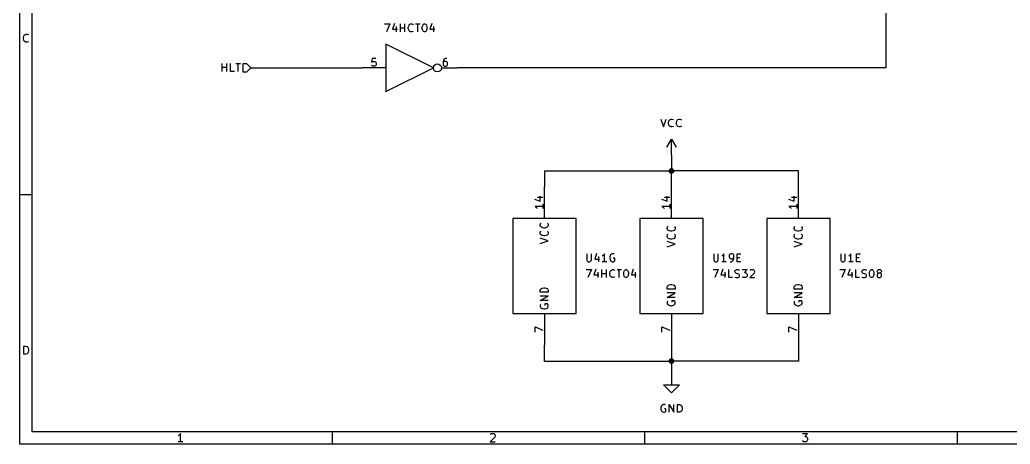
# Model space of a CAD drawing. Extents: x 0.4 to 11.3, y -7.9 to -0.4.
# Drawn here: x 0.39 to 6.63, y -7.87 to -5.2 of the extents above; entities that cross this region are included whole.
import ezdxf

# ---------------------------------------------------------------- set-up
doc = ezdxf.new("R2010")
doc.units = 0
doc.header["$MEASUREMENT"] = 0
for name, color, linetype in [('BROWN2', 54, 'CONTINUOUS'), ('CYAN2', 4, 'CONTINUOUS'), ('GREEN3', 91, 'CONTINUOUS'), ('LYELLOW', 51, 'CONTINUOUS'), ('RED2', 1, 'CONTINUOUS'), ('RED3', 11, 'CONTINUOUS')]:
    doc.layers.add(name, color=color, linetype=linetype)

msp = doc.modelspace()

# ---------------------------------------------------------------- linework, layer by layer
at = {"layer": 'BROWN2', "linetype": 'CONTINUOUS'}
for p, q in [((1.6693, -5.5228), (1.6693, -5.4728)), ((1.6979, -5.5228), (1.6979, -5.4728)), ((1.7217, -5.5228), (1.7217, -5.4728)), ((1.7551, -5.4728), (1.7836, -5.4728)), ((1.7693, -5.5228), (1.7693, -5.4728)), ((1.825, -5.475), (1.8, -5.475)), ((1.8, -5.475), (1.8, -5.525)), ((1.85, -5.5), (1.825, -5.475)), ((1.6693, -5.4966), (1.6979, -5.4966)), ((1.7455, -5.5228), (1.7217, -5.5228)), ((1.8, -5.525), (1.825, -5.525)), ((1.825, -5.525), (1.85, -5.5))]:
    msp.add_line(p, q, dxfattribs=at)
at = {"layer": 'CYAN2', "linetype": 'CONTINUOUS'}
for p, q in [((2.6917, -5.2228), (2.725, -5.2228)), ((2.725, -5.2228), (2.7036, -5.2728)), ((2.7536, -5.2204), (2.7417, -5.2561)), ((2.7655, -5.2395), (2.7655, -5.2728)), ((2.7917, -5.2728), (2.7917, -5.2228)), ((2.8202, -5.2728), (2.8202, -5.2228)), ((2.8417, -5.2442), (2.844, -5.2347)), ((2.844, -5.2347), (2.8464, -5.2299)), ((2.8464, -5.2299), (2.8512, -5.2252)), ((2.8512, -5.2252), (2.8583, -5.2228)), ((2.8583, -5.2228), (2.8631, -5.2228)), ((2.8631, -5.2228), (2.8702, -5.2252)), ((2.8702, -5.2252), (2.8726, -5.2276)), ((2.8869, -5.2228), (2.9155, -5.2228)), ((2.9012, -5.2728), (2.9012, -5.2228)), ((2.9298, -5.2419), (2.9321, -5.2323)), ((2.9298, -5.2538), (2.9298, -5.2419)), ((2.9321, -5.2323), (2.9345, -5.2276)), ((2.9345, -5.2276), (2.9369, -5.2252)), ((2.9369, -5.2252), (2.9417, -5.2228)), ((2.9417, -5.2228), (2.9464, -5.2228)), ((2.9464, -5.2228), (2.9512, -5.2252)), ((2.9512, -5.2252), (2.9536, -5.2276)), ((2.9536, -5.2276), (2.956, -5.2323)), ((2.956, -5.2323), (2.9583, -5.2419)), ((2.9583, -5.2419), (2.9583, -5.2538)), ((2.9893, -5.2204), (2.9774, -5.2561)), ((3.0012, -5.2395), (3.0012, -5.2728)), ((2.7417, -5.2561), (2.7726, -5.2561)), ((2.7917, -5.2466), (2.8202, -5.2466)), ((2.8417, -5.2514), (2.8417, -5.2442)), ((2.844, -5.2609), (2.8417, -5.2514)), ((2.8464, -5.2657), (2.844, -5.2609)), ((2.8512, -5.2704), (2.8464, -5.2657)), ((2.8583, -5.2728), (2.8512, -5.2704)), ((2.8631, -5.2728), (2.8583, -5.2728)), ((2.8702, -5.2704), (2.8631, -5.2728)), ((2.8726, -5.268), (2.8702, -5.2704)), ((2.9321, -5.2633), (2.9298, -5.2538)), ((2.9345, -5.268), (2.9321, -5.2633)), ((2.9369, -5.2704), (2.9345, -5.268)), ((2.9417, -5.2728), (2.9369, -5.2704)), ((2.9464, -5.2728), (2.9417, -5.2728)), ((2.9512, -5.2704), (2.9464, -5.2728)), ((2.9536, -5.268), (2.9512, -5.2704)), ((2.956, -5.2633), (2.9536, -5.268)), ((2.9583, -5.2538), (2.956, -5.2633)), ((2.9774, -5.2561), (3.0083, -5.2561)), ((4.4333, -5.8228), (4.45, -5.8728)), ((4.45, -5.8728), (4.4667, -5.8228)), ((4.481, -5.8442), (4.4833, -5.8347)), ((4.481, -5.8514), (4.481, -5.8442)), ((4.4833, -5.8609), (4.481, -5.8514)), ((4.4833, -5.8347), (4.4857, -5.8299)), ((4.4857, -5.8657), (4.4833, -5.8609)), ((4.4857, -5.8299), (4.4905, -5.8252)), ((4.4905, -5.8704), (4.4857, -5.8657)), ((4.4905, -5.8252), (4.4976, -5.8228)), ((4.4976, -5.8228), (4.5024, -5.8228)), ((4.5024, -5.8228), (4.5095, -5.8252)), ((4.5095, -5.8252), (4.5119, -5.8276)), ((4.531, -5.8442), (4.5333, -5.8347)), ((4.531, -5.8514), (4.531, -5.8442)), ((4.5333, -5.8609), (4.531, -5.8514)), ((4.5333, -5.8347), (4.5357, -5.8299)), ((4.5357, -5.8657), (4.5333, -5.8609)), ((4.5357, -5.8299), (4.5405, -5.8252)), ((4.5405, -5.8704), (4.5357, -5.8657)), ((4.5405, -5.8252), (4.5476, -5.8228)), ((4.5476, -5.8228), (4.5524, -5.8228)), ((4.5524, -5.8228), (4.5595, -5.8252)), ((4.5595, -5.8252), (4.5619, -5.8276)), ((4.4976, -5.8728), (4.4905, -5.8704)), ((4.5024, -5.8728), (4.4976, -5.8728)), ((4.5095, -5.8704), (4.5024, -5.8728)), ((4.5119, -5.868), (4.5095, -5.8704)), ((4.5476, -5.8728), (4.5405, -5.8704)), ((4.5524, -5.8728), (4.5476, -5.8728)), ((4.5595, -5.8704), (4.5524, -5.8728)), ((4.5619, -5.868), (4.5595, -5.8704)), ((3.6731, -6.489), (3.6755, -6.4819)), ((3.6731, -6.4938), (3.6731, -6.489)), ((3.6755, -6.4819), (3.6779, -6.4795)), ((3.7184, -6.4795), (3.7208, -6.4819)), ((3.7208, -6.4819), (3.7231, -6.489)), ((3.7231, -6.489), (3.7231, -6.4938)), ((3.6755, -6.5009), (3.6731, -6.4938)), ((3.6731, -6.539), (3.6755, -6.5319)), ((3.6731, -6.5438), (3.6731, -6.539)), ((3.6755, -6.5509), (3.6731, -6.5438)), ((3.6803, -6.5057), (3.6755, -6.5009)), ((3.6755, -6.5319), (3.6779, -6.5295)), ((3.6803, -6.5557), (3.6755, -6.5509)), ((3.685, -6.5081), (3.6803, -6.5057)), ((3.6946, -6.5105), (3.685, -6.5081)), ((3.7017, -6.5105), (3.6946, -6.5105)), ((3.7112, -6.5081), (3.7017, -6.5105)), ((3.716, -6.5057), (3.7112, -6.5081)), ((3.7208, -6.5009), (3.716, -6.5057)), ((3.7208, -6.5509), (3.716, -6.5557)), ((3.7184, -6.5295), (3.7208, -6.5319)), ((3.7231, -6.4938), (3.7208, -6.5009)), ((3.7208, -6.5319), (3.7231, -6.539)), ((3.7231, -6.5438), (3.7208, -6.5509)), ((3.7231, -6.539), (3.7231, -6.5438)), ((4.4731, -6.509), (4.4755, -6.5019)), ((4.4731, -6.5138), (4.4731, -6.509)), ((4.4755, -6.5209), (4.4731, -6.5138)), ((4.4731, -6.559), (4.4755, -6.5519)), ((4.4755, -6.5019), (4.4779, -6.4995)), ((4.4803, -6.5257), (4.4755, -6.5209)), ((4.4755, -6.5519), (4.4779, -6.5495)), ((4.485, -6.5281), (4.4803, -6.5257)), ((4.4946, -6.5305), (4.485, -6.5281)), ((4.5017, -6.5305), (4.4946, -6.5305)), ((4.5112, -6.5281), (4.5017, -6.5305)), ((4.516, -6.5257), (4.5112, -6.5281)), ((4.5208, -6.5209), (4.516, -6.5257)), ((4.5184, -6.4995), (4.5208, -6.5019)), ((4.5184, -6.5495), (4.5208, -6.5519)), ((4.5208, -6.5019), (4.5231, -6.509)), ((4.5231, -6.5138), (4.5208, -6.5209)), ((4.5208, -6.5519), (4.5231, -6.559)), ((4.5231, -6.509), (4.5231, -6.5138)), ((5.2731, -6.509), (5.2755, -6.5019)), ((5.2731, -6.5138), (5.2731, -6.509)), ((5.2755, -6.5209), (5.2731, -6.5138)), ((5.2731, -6.559), (5.2755, -6.5519)), ((5.2755, -6.5019), (5.2779, -6.4995)), ((5.2803, -6.5257), (5.2755, -6.5209)), ((5.2755, -6.5519), (5.2779, -6.5495)), ((5.285, -6.5281), (5.2803, -6.5257)), ((5.2946, -6.5305), (5.285, -6.5281)), ((5.3017, -6.5305), (5.2946, -6.5305)), ((5.3112, -6.5281), (5.3017, -6.5305)), ((5.316, -6.5257), (5.3112, -6.5281)), ((5.3208, -6.5209), (5.316, -6.5257)), ((5.3184, -6.4995), (5.3208, -6.5019)), ((5.3184, -6.5495), (5.3208, -6.5519)), ((5.3208, -6.5019), (5.3231, -6.509)), ((5.3231, -6.5138), (5.3208, -6.5209)), ((5.3208, -6.5519), (5.3231, -6.559)), ((5.3231, -6.509), (5.3231, -6.5138)), ((3.7231, -6.5914), (3.6731, -6.5748)), ((3.6731, -6.6081), (3.7231, -6.5914)), ((3.685, -6.5581), (3.6803, -6.5557)), ((3.6946, -6.5605), (3.685, -6.5581)), ((3.7017, -6.5605), (3.6946, -6.5605)), ((3.7112, -6.5581), (3.7017, -6.5605)), ((3.716, -6.5557), (3.7112, -6.5581)), ((4.4731, -6.5638), (4.4731, -6.559)), ((4.4755, -6.5709), (4.4731, -6.5638)), ((4.5231, -6.6114), (4.4731, -6.5948)), ((4.4731, -6.6281), (4.5231, -6.6114)), ((4.4803, -6.5757), (4.4755, -6.5709)), ((4.485, -6.5781), (4.4803, -6.5757)), ((4.4946, -6.5805), (4.485, -6.5781)), ((4.5017, -6.5805), (4.4946, -6.5805)), ((4.5112, -6.5781), (4.5017, -6.5805)), ((4.516, -6.5757), (4.5112, -6.5781)), ((4.5208, -6.5709), (4.516, -6.5757)), ((4.5231, -6.5638), (4.5208, -6.5709)), ((4.5231, -6.559), (4.5231, -6.5638)), ((5.2731, -6.5638), (5.2731, -6.559)), ((5.2755, -6.5709), (5.2731, -6.5638)), ((5.3231, -6.6114), (5.2731, -6.5948)), ((5.2731, -6.6281), (5.3231, -6.6114)), ((5.2803, -6.5757), (5.2755, -6.5709)), ((5.285, -6.5781), (5.2803, -6.5757)), ((5.2946, -6.5805), (5.285, -6.5781)), ((5.3017, -6.5805), (5.2946, -6.5805)), ((5.3112, -6.5781), (5.3017, -6.5805)), ((5.316, -6.5757), (5.3112, -6.5781)), ((5.3208, -6.5709), (5.316, -6.5757)), ((5.3231, -6.5638), (5.3208, -6.5709)), ((5.3231, -6.559), (5.3231, -6.5638)), ((3.9663, -6.6728), (3.9663, -6.7133)), ((3.9949, -6.7133), (3.9949, -6.6728)), ((4.0282, -6.6704), (4.0163, -6.7061)), ((4.0782, -6.6728), (4.0734, -6.6799)), ((4.0782, -6.7228), (4.0782, -6.6728)), ((4.121, -6.6752), (4.1163, -6.6799)), ((4.1282, -6.6728), (4.121, -6.6752)), ((4.1353, -6.6728), (4.1282, -6.6728)), ((4.1401, -6.6752), (4.1353, -6.6728)), ((4.7663, -6.6728), (4.7663, -6.7133)), ((4.7949, -6.7133), (4.7949, -6.6728)), ((4.8306, -6.6728), (4.8258, -6.6799)), ((4.8306, -6.7228), (4.8306, -6.6728)), ((4.8687, -6.6752), (4.8663, -6.6776)), ((4.8734, -6.6728), (4.8687, -6.6752)), ((4.8829, -6.6728), (4.8734, -6.6728)), ((4.8877, -6.6752), (4.8829, -6.6728)), ((4.8901, -6.6776), (4.8877, -6.6752)), ((4.9139, -6.7228), (4.9139, -6.6728)), ((4.9139, -6.6728), (4.9377, -6.6728)), ((5.5663, -6.6728), (5.5663, -6.7133)), ((5.5949, -6.7133), (5.5949, -6.6728)), ((5.6306, -6.6728), (5.6258, -6.6799)), ((5.6306, -6.7228), (5.6306, -6.6728)), ((5.6663, -6.7228), (5.6663, -6.6728)), ((5.6663, -6.6728), (5.6901, -6.6728)), ((3.9663, -6.7133), (3.9687, -6.718)), ((3.9687, -6.718), (3.971, -6.7204)), ((3.971, -6.7204), (3.9758, -6.7228)), ((3.9758, -6.7228), (3.9853, -6.7228)), ((3.9853, -6.7228), (3.9901, -6.7204)), ((3.9901, -6.7204), (3.9925, -6.718)), ((3.9925, -6.718), (3.9949, -6.7133)), ((4.0163, -6.7061), (4.0472, -6.7061)), ((4.0401, -6.6895), (4.0401, -6.7228)), ((4.0687, -6.6847), (4.0639, -6.6871)), ((4.0925, -6.7228), (4.0639, -6.7228)), ((4.0734, -6.6799), (4.0687, -6.6847)), ((4.1139, -6.6847), (4.1115, -6.6942)), ((4.1115, -6.6942), (4.1115, -6.7014)), ((4.1115, -6.7014), (4.1139, -6.7109)), ((4.1163, -6.6799), (4.1139, -6.6847)), ((4.1139, -6.7109), (4.1163, -6.7157)), ((4.1163, -6.7157), (4.121, -6.7204)), ((4.121, -6.7204), (4.1282, -6.7228)), ((4.1282, -6.7228), (4.1329, -6.7228)), ((4.1425, -6.7014), (4.1329, -6.7014)), ((4.1329, -6.7228), (4.1401, -6.7204)), ((4.1401, -6.7204), (4.1425, -6.718)), ((4.1425, -6.718), (4.1425, -6.7014)), ((4.7663, -6.7133), (4.7687, -6.718)), ((4.7687, -6.718), (4.771, -6.7204)), ((4.771, -6.7204), (4.7758, -6.7228)), ((4.7758, -6.7228), (4.7853, -6.7228)), ((4.7853, -6.7228), (4.7901, -6.7204)), ((4.7901, -6.7204), (4.7925, -6.718)), ((4.7925, -6.718), (4.7949, -6.7133)), ((4.821, -6.6847), (4.8163, -6.6871)), ((4.8449, -6.7228), (4.8163, -6.7228)), ((4.8258, -6.6799), (4.821, -6.6847)), ((4.8663, -6.6776), (4.8639, -6.6823)), ((4.8639, -6.6823), (4.8639, -6.6942)), ((4.8639, -6.6942), (4.8663, -6.699)), ((4.8663, -6.699), (4.8687, -6.7014)), ((4.8687, -6.7014), (4.8734, -6.7038)), ((4.8687, -6.7228), (4.8782, -6.7228)), ((4.8734, -6.7038), (4.8829, -6.7038)), ((4.8782, -6.7228), (4.8829, -6.7204)), ((4.8829, -6.7038), (4.8877, -6.7014)), ((4.8829, -6.7204), (4.8853, -6.718)), ((4.8853, -6.718), (4.8901, -6.7109)), ((4.8877, -6.7014), (4.8901, -6.699)), ((4.8925, -6.6823), (4.8901, -6.6776)), ((4.8901, -6.699), (4.8925, -6.6942)), ((4.8901, -6.7109), (4.8925, -6.7014)), ((4.8925, -6.7014), (4.8925, -6.6823)), ((4.9139, -6.6966), (4.9306, -6.6966)), ((4.9377, -6.7228), (4.9139, -6.7228)), ((5.5663, -6.7133), (5.5687, -6.718)), ((5.5687, -6.718), (5.571, -6.7204)), ((5.571, -6.7204), (5.5758, -6.7228)), ((5.5758, -6.7228), (5.5853, -6.7228)), ((5.5853, -6.7228), (5.5901, -6.7204)), ((5.5901, -6.7204), (5.5925, -6.718)), ((5.5925, -6.718), (5.5949, -6.7133)), ((5.621, -6.6847), (5.6163, -6.6871)), ((5.6449, -6.7228), (5.6163, -6.7228)), ((5.6258, -6.6799), (5.621, -6.6847)), ((5.6663, -6.6966), (5.6829, -6.6966)), ((5.6901, -6.7228), (5.6663, -6.7228)), ((3.9615, -6.7728), (3.9949, -6.7728)), ((3.9949, -6.7728), (3.9734, -6.8228)), ((4.0234, -6.7704), (4.0115, -6.8061)), ((4.0353, -6.7895), (4.0353, -6.8228)), ((4.0615, -6.8228), (4.0615, -6.7728)), ((4.0615, -6.7966), (4.0901, -6.7966)), ((4.0901, -6.8228), (4.0901, -6.7728)), ((4.1115, -6.7942), (4.1139, -6.7847)), ((4.1115, -6.8014), (4.1115, -6.7942)), ((4.1139, -6.8109), (4.1115, -6.8014)), ((4.1139, -6.7847), (4.1163, -6.7799)), ((4.1163, -6.7799), (4.121, -6.7752)), ((4.121, -6.7752), (4.1282, -6.7728)), ((4.1282, -6.7728), (4.1329, -6.7728)), ((4.1329, -6.7728), (4.1401, -6.7752)), ((4.1401, -6.7752), (4.1425, -6.7776)), ((4.1568, -6.7728), (4.1853, -6.7728)), ((4.171, -6.8228), (4.171, -6.7728)), ((4.1996, -6.7918), (4.202, -6.7823)), ((4.1996, -6.8038), (4.1996, -6.7918)), ((4.202, -6.7823), (4.2044, -6.7776)), ((4.2044, -6.7776), (4.2068, -6.7752)), ((4.2068, -6.7752), (4.2115, -6.7728)), ((4.2115, -6.7728), (4.2163, -6.7728)), ((4.2163, -6.7728), (4.221, -6.7752)), ((4.221, -6.7752), (4.2234, -6.7776)), ((4.2234, -6.7776), (4.2258, -6.7823)), ((4.2258, -6.7823), (4.2282, -6.7918)), ((4.2282, -6.7918), (4.2282, -6.8038)), ((4.2591, -6.7704), (4.2472, -6.8061)), ((4.271, -6.7895), (4.271, -6.8228)), ((4.7615, -6.7728), (4.7949, -6.7728)), ((4.7949, -6.7728), (4.7734, -6.8228)), ((4.8234, -6.7704), (4.8115, -6.8061)), ((4.8353, -6.7895), (4.8353, -6.8228)), ((4.8615, -6.8228), (4.8615, -6.7728)), ((4.8996, -6.7823), (4.902, -6.7776)), ((4.8996, -6.7871), (4.8996, -6.7823)), ((4.902, -6.7918), (4.8996, -6.7871)), ((4.902, -6.7776), (4.9044, -6.7752)), ((4.9044, -6.7942), (4.902, -6.7918)), ((4.9044, -6.7752), (4.9091, -6.7728)), ((4.9091, -6.7966), (4.9044, -6.7942)), ((4.9091, -6.7728), (4.921, -6.7728)), ((4.9187, -6.799), (4.9091, -6.7966)), ((4.9234, -6.8014), (4.9187, -6.799)), ((4.921, -6.7728), (4.9282, -6.7752)), ((4.9258, -6.8038), (4.9234, -6.8014)), ((4.9449, -6.7728), (4.9758, -6.7728)), ((4.9758, -6.7728), (4.9591, -6.7918)), ((4.9591, -6.7918), (4.9663, -6.7918)), ((4.9663, -6.7918), (4.971, -6.7942)), ((4.971, -6.7942), (4.9734, -6.7966)), ((4.9734, -6.7966), (4.9758, -6.8014)), ((4.9758, -6.8014), (4.9758, -6.8133)), ((5.021, -6.7942), (4.9925, -6.8228)), ((4.9949, -6.7776), (4.9972, -6.7752)), ((4.9972, -6.7752), (5.002, -6.7728)), ((5.002, -6.7728), (5.0139, -6.7728)), ((5.0139, -6.7728), (5.0187, -6.7752)), ((5.0187, -6.7752), (5.021, -6.7776)), ((5.021, -6.7776), (5.0234, -6.7823)), ((5.0234, -6.7871), (5.021, -6.7942)), ((5.0234, -6.7823), (5.0234, -6.7871)), ((5.5615, -6.7728), (5.5949, -6.7728)), ((5.5949, -6.7728), (5.5734, -6.8228)), ((5.6234, -6.7704), (5.6115, -6.8061)), ((5.6353, -6.7895), (5.6353, -6.8228)), ((5.6615, -6.8228), (5.6615, -6.7728)), ((5.6996, -6.7823), (5.702, -6.7776)), ((5.6996, -6.7871), (5.6996, -6.7823)), ((5.702, -6.7918), (5.6996, -6.7871)), ((5.702, -6.7776), (5.7044, -6.7752)), ((5.7044, -6.7942), (5.702, -6.7918)), ((5.7044, -6.7752), (5.7091, -6.7728)), ((5.7091, -6.7966), (5.7044, -6.7942)), ((5.7091, -6.7728), (5.721, -6.7728)), ((5.7187, -6.799), (5.7091, -6.7966)), ((5.7234, -6.8014), (5.7187, -6.799)), ((5.721, -6.7728), (5.7282, -6.7752)), ((5.7258, -6.8038), (5.7234, -6.8014)), ((5.7472, -6.7918), (5.7496, -6.7823)), ((5.7472, -6.8038), (5.7472, -6.7918)), ((5.7496, -6.7823), (5.752, -6.7776)), ((5.752, -6.7776), (5.7544, -6.7752)), ((5.7544, -6.7752), (5.7591, -6.7728)), ((5.7591, -6.7728), (5.7639, -6.7728)), ((5.7639, -6.7728), (5.7687, -6.7752)), ((5.7687, -6.7752), (5.771, -6.7776)), ((5.771, -6.7776), (5.7734, -6.7823)), ((5.7734, -6.7823), (5.7758, -6.7918)), ((5.7758, -6.7918), (5.7758, -6.8038)), ((5.7949, -6.7823), (5.7972, -6.7776)), ((5.7949, -6.7847), (5.7949, -6.7823)), ((5.7972, -6.7895), (5.7949, -6.7847)), ((5.7972, -6.799), (5.7949, -6.8038)), ((5.7972, -6.7776), (5.7996, -6.7752)), ((5.7996, -6.7918), (5.7972, -6.7895)), ((5.7996, -6.7966), (5.7972, -6.799)), ((5.7996, -6.7752), (5.8044, -6.7728)), ((5.8044, -6.7942), (5.7996, -6.7918)), ((5.8044, -6.7942), (5.7996, -6.7966)), ((5.8044, -6.7728), (5.8139, -6.7728)), ((5.8139, -6.7942), (5.8044, -6.7942)), ((5.8139, -6.7728), (5.8187, -6.7752)), ((5.8187, -6.7918), (5.8139, -6.7942)), ((5.8187, -6.7966), (5.8139, -6.7942)), ((5.8187, -6.7752), (5.821, -6.7776)), ((5.821, -6.7895), (5.8187, -6.7918)), ((5.821, -6.799), (5.8187, -6.7966)), ((5.821, -6.7776), (5.8234, -6.7823)), ((5.8234, -6.7847), (5.821, -6.7895)), ((5.8234, -6.8038), (5.821, -6.799)), ((5.8234, -6.7823), (5.8234, -6.7847)), ((4.0115, -6.8061), (4.0425, -6.8061)), ((4.1163, -6.8157), (4.1139, -6.8109)), ((4.121, -6.8204), (4.1163, -6.8157)), ((4.1282, -6.8228), (4.121, -6.8204)), ((4.1329, -6.8228), (4.1282, -6.8228)), ((4.1401, -6.8204), (4.1329, -6.8228)), ((4.1425, -6.818), (4.1401, -6.8204)), ((4.202, -6.8133), (4.1996, -6.8038)), ((4.2044, -6.818), (4.202, -6.8133)), ((4.2068, -6.8204), (4.2044, -6.818)), ((4.2115, -6.8228), (4.2068, -6.8204)), ((4.2163, -6.8228), (4.2115, -6.8228)), ((4.221, -6.8204), (4.2163, -6.8228)), ((4.2234, -6.818), (4.221, -6.8204)), ((4.2258, -6.8133), (4.2234, -6.818)), ((4.2282, -6.8038), (4.2258, -6.8133)), ((4.2472, -6.8061), (4.2782, -6.8061)), ((4.8115, -6.8061), (4.8425, -6.8061)), ((4.8853, -6.8228), (4.8615, -6.8228)), ((4.8996, -6.8204), (4.9068, -6.8228)), ((4.9068, -6.8228), (4.9187, -6.8228)), ((4.9187, -6.8228), (4.9234, -6.8204)), ((4.9234, -6.8204), (4.9258, -6.818)), ((4.9282, -6.8085), (4.9258, -6.8038)), ((4.9258, -6.818), (4.9282, -6.8133)), ((4.9282, -6.8133), (4.9282, -6.8085)), ((4.9472, -6.8204), (4.9449, -6.818)), ((4.952, -6.8228), (4.9472, -6.8204)), ((4.9663, -6.8228), (4.952, -6.8228)), ((4.971, -6.8204), (4.9663, -6.8228)), ((4.9734, -6.818), (4.971, -6.8204)), ((4.9758, -6.8133), (4.9734, -6.818)), ((4.9925, -6.8228), (5.0234, -6.8228)), ((5.6115, -6.8061), (5.6425, -6.8061)), ((5.6853, -6.8228), (5.6615, -6.8228)), ((5.6996, -6.8204), (5.7068, -6.8228)), ((5.7068, -6.8228), (5.7187, -6.8228)), ((5.7187, -6.8228), (5.7234, -6.8204)), ((5.7234, -6.8204), (5.7258, -6.818)), ((5.7282, -6.8085), (5.7258, -6.8038)), ((5.7258, -6.818), (5.7282, -6.8133)), ((5.7282, -6.8133), (5.7282, -6.8085)), ((5.7496, -6.8133), (5.7472, -6.8038)), ((5.752, -6.818), (5.7496, -6.8133)), ((5.7544, -6.8204), (5.752, -6.818)), ((5.7591, -6.8228), (5.7544, -6.8204)), ((5.7639, -6.8228), (5.7591, -6.8228)), ((5.7687, -6.8204), (5.7639, -6.8228)), ((5.771, -6.818), (5.7687, -6.8204)), ((5.7734, -6.8133), (5.771, -6.818)), ((5.7758, -6.8038), (5.7734, -6.8133)), ((5.7949, -6.8038), (5.7949, -6.8133)), ((5.7949, -6.8133), (5.7972, -6.818)), ((5.7972, -6.818), (5.7996, -6.8204)), ((5.7996, -6.8204), (5.8044, -6.8228)), ((5.8044, -6.8228), (5.8139, -6.8228)), ((5.8139, -6.8228), (5.8187, -6.8204)), ((5.8187, -6.8204), (5.821, -6.818)), ((5.821, -6.818), (5.8234, -6.8133)), ((5.8234, -6.8133), (5.8234, -6.8038)), ((3.6731, -6.9038), (3.6755, -6.8967)), ((3.6731, -6.9157), (3.6731, -6.9038)), ((3.7231, -6.9157), (3.6731, -6.9157)), ((3.6755, -6.8967), (3.6803, -6.8919)), ((3.6803, -6.8919), (3.685, -6.8895)), ((3.685, -6.8895), (3.6946, -6.8871)), ((3.6946, -6.8871), (3.7017, -6.8871)), ((3.7017, -6.8871), (3.7112, -6.8895)), ((3.7112, -6.8895), (3.716, -6.8919)), ((3.716, -6.8919), (3.7208, -6.8967)), ((3.7208, -6.8967), (3.7231, -6.9038)), ((3.7231, -6.9038), (3.7231, -6.9157)), ((4.4731, -6.8838), (4.4755, -6.8767)), ((4.4731, -6.8957), (4.4731, -6.8838)), ((4.5231, -6.8957), (4.4731, -6.8957)), ((4.4731, -6.9481), (4.5231, -6.9195)), ((4.5231, -6.9195), (4.4731, -6.9195)), ((4.4755, -6.8767), (4.4803, -6.8719)), ((4.4803, -6.8719), (4.485, -6.8695)), ((4.485, -6.8695), (4.4946, -6.8671)), ((4.4946, -6.8671), (4.5017, -6.8671)), ((4.5017, -6.8671), (4.5112, -6.8695)), ((4.5112, -6.8695), (4.516, -6.8719)), ((4.516, -6.8719), (4.5208, -6.8767)), ((4.5208, -6.8767), (4.5231, -6.8838)), ((4.5231, -6.8838), (4.5231, -6.8957)), ((5.2731, -6.8838), (5.2755, -6.8767)), ((5.2731, -6.8957), (5.2731, -6.8838)), ((5.3231, -6.8957), (5.2731, -6.8957)), ((5.2731, -6.9481), (5.3231, -6.9195)), ((5.3231, -6.9195), (5.2731, -6.9195)), ((5.2755, -6.8767), (5.2803, -6.8719)), ((5.2803, -6.8719), (5.285, -6.8695)), ((5.285, -6.8695), (5.2946, -6.8671)), ((5.2946, -6.8671), (5.3017, -6.8671)), ((5.3017, -6.8671), (5.3112, -6.8695)), ((5.3112, -6.8695), (5.316, -6.8719)), ((5.316, -6.8719), (5.3208, -6.8767)), ((5.3208, -6.8767), (5.3231, -6.8838)), ((5.3231, -6.8838), (5.3231, -6.8957)), ((3.6731, -6.9681), (3.7231, -6.9395)), ((3.7231, -6.9395), (3.6731, -6.9395)), ((3.7231, -6.9681), (3.6731, -6.9681)), ((4.5231, -6.9481), (4.4731, -6.9481)), ((4.4755, -6.9719), (4.4731, -6.9767)), ((4.4731, -6.9767), (4.4731, -6.9838)), ((4.4731, -6.9838), (4.4755, -6.9909)), ((4.5184, -6.9695), (4.5017, -6.9695)), ((4.5017, -6.9695), (4.5017, -6.979)), ((4.5208, -6.9719), (4.5184, -6.9695)), ((4.5231, -6.979), (4.5208, -6.9719)), ((4.5208, -6.9909), (4.5231, -6.9838)), ((4.5231, -6.9838), (4.5231, -6.979)), ((5.3231, -6.9481), (5.2731, -6.9481)), ((5.2755, -6.9719), (5.2731, -6.9767)), ((5.2731, -6.9767), (5.2731, -6.9838)), ((5.2731, -6.9838), (5.2755, -6.9909)), ((5.3184, -6.9695), (5.3017, -6.9695)), ((5.3017, -6.9695), (5.3017, -6.979)), ((5.3208, -6.9719), (5.3184, -6.9695)), ((5.3231, -6.979), (5.3208, -6.9719)), ((5.3208, -6.9909), (5.3231, -6.9838)), ((5.3231, -6.9838), (5.3231, -6.979)), ((3.6755, -6.9919), (3.6731, -6.9967)), ((3.6731, -6.9967), (3.6731, -7.0038)), ((3.6731, -7.0038), (3.6755, -7.0109)), ((3.6755, -7.0109), (3.6803, -7.0157)), ((3.6803, -7.0157), (3.685, -7.0181)), ((3.685, -7.0181), (3.6946, -7.0205)), ((3.6946, -7.0205), (3.7017, -7.0205)), ((3.7184, -6.9895), (3.7017, -6.9895)), ((3.7017, -6.9895), (3.7017, -6.999)), ((3.7017, -7.0205), (3.7112, -7.0181)), ((3.7112, -7.0181), (3.716, -7.0157)), ((3.716, -7.0157), (3.7208, -7.0109)), ((3.7208, -6.9919), (3.7184, -6.9895)), ((3.7231, -6.999), (3.7208, -6.9919)), ((3.7208, -7.0109), (3.7231, -7.0038)), ((3.7231, -7.0038), (3.7231, -6.999)), ((4.4755, -6.9909), (4.4803, -6.9957)), ((4.4803, -6.9957), (4.485, -6.9981)), ((4.485, -6.9981), (4.4946, -7.0005)), ((4.4946, -7.0005), (4.5017, -7.0005)), ((4.5017, -7.0005), (4.5112, -6.9981)), ((4.5112, -6.9981), (4.516, -6.9957)), ((4.516, -6.9957), (4.5208, -6.9909)), ((5.2755, -6.9909), (5.2803, -6.9957)), ((5.2803, -6.9957), (5.285, -6.9981)), ((5.285, -6.9981), (5.2946, -7.0005)), ((5.2946, -7.0005), (5.3017, -7.0005)), ((5.3017, -7.0005), (5.3112, -6.9981)), ((5.3112, -6.9981), (5.316, -6.9957)), ((5.316, -6.9957), (5.3208, -6.9909)), ((4.4357, -7.6347), (4.4333, -7.6442)), ((4.4333, -7.6442), (4.4333, -7.6514)), ((4.4333, -7.6514), (4.4357, -7.6609)), ((4.4381, -7.6299), (4.4357, -7.6347)), ((4.4357, -7.6609), (4.4381, -7.6657)), ((4.4429, -7.6252), (4.4381, -7.6299)), ((4.4381, -7.6657), (4.4429, -7.6704)), ((4.45, -7.6228), (4.4429, -7.6252)), ((4.4429, -7.6704), (4.45, -7.6728)), ((4.4571, -7.6228), (4.45, -7.6228)), ((4.45, -7.6728), (4.4548, -7.6728)), ((4.4643, -7.6514), (4.4548, -7.6514)), ((4.4548, -7.6728), (4.4619, -7.6704)), ((4.4619, -7.6252), (4.4571, -7.6228)), ((4.4619, -7.6704), (4.4643, -7.668)), ((4.4643, -7.668), (4.4643, -7.6514)), ((4.4857, -7.6728), (4.4857, -7.6228)), ((4.4857, -7.6228), (4.5143, -7.6728)), ((4.5143, -7.6728), (4.5143, -7.6228)), ((4.5381, -7.6728), (4.5381, -7.6228)), ((4.5381, -7.6228), (4.55, -7.6228)), ((4.55, -7.6728), (4.5381, -7.6728)), ((4.55, -7.6228), (4.5571, -7.6252)), ((4.5571, -7.6704), (4.55, -7.6728)), ((4.5571, -7.6252), (4.5619, -7.6299)), ((4.5619, -7.6657), (4.5571, -7.6704)), ((4.5619, -7.6299), (4.5643, -7.6347)), ((4.5643, -7.6609), (4.5619, -7.6657)), ((4.5643, -7.6347), (4.5667, -7.6442)), ((4.5667, -7.6514), (4.5643, -7.6609)), ((4.5667, -7.6442), (4.5667, -7.6514))]:
    msp.add_line(p, q, dxfattribs=at)
at = {"layer": 'GREEN3', "linetype": 'CONTINUOUS'}
for p, q in [((5.85, -4.55), (5.85, -5.5)), ((1.85, -5.5), (2.55, -5.5)), ((5.85, -5.5), (3.15, -5.5)), ((4.5, -6.05), (4.5, -6.15)), ((3.7, -6.15), (3.7, -6.25)), ((3.7, -6.15), (4.5, -6.15)), ((4.5, -6.25), (4.5, -6.15)), ((5.3, -6.15), (4.5, -6.15)), ((5.3, -6.25), (5.3, -6.15)), ((3.7, -7.35), (3.7, -7.25)), ((4.5, -7.25), (4.5, -7.35)), ((5.3, -7.25), (5.3, -7.35)), ((3.7, -7.35), (4.5, -7.35)), ((5.3, -7.35), (4.5, -7.35)), ((4.5, -7.35), (4.5, -7.45))]:
    msp.add_line(p, q, dxfattribs=at)
at = {"layer": 'GREEN3', "const_width": 0.018}
for points in [[(4.491, -6.15, 1), (4.509, -6.15, 1)], [(4.491, -7.35, 1), (4.509, -7.35, 1)]]:
    msp.add_lwpolyline(points, format="xyb", close=True, dxfattribs=at)
at = {"layer": 'LYELLOW', "linetype": 'CONTINUOUS'}
for p, q in [((2.7, -5.35), (2.7, -5.65)), ((3, -5.5), (2.7, -5.35)), ((2.7, -5.65), (3, -5.5)), ((3.5, -6.45), (3.5, -7.05)), ((3.9, -6.45), (3.5, -6.45)), ((3.9, -7.05), (3.9, -6.45)), ((4.3, -6.45), (4.3, -7.05)), ((4.7, -6.45), (4.3, -6.45)), ((4.7, -7.05), (4.7, -6.45)), ((5.1, -6.45), (5.1, -7.05)), ((5.5, -6.45), (5.1, -6.45)), ((5.5, -7.05), (5.5, -6.45)), ((3.5, -7.05), (3.9, -7.05)), ((4.3, -7.05), (4.7, -7.05)), ((5.1, -7.05), (5.5, -7.05))]:
    msp.add_line(p, q, dxfattribs=at)
at = {"layer": 'RED2', "linetype": 'CONTINUOUS'}
for p, q in [((0.3937, -7.8743), (0.3937, -0.3937)), ((0.4724, -7.7956), (0.4724, -0.4724)), ((0.4172, -5.3091), (0.4197, -5.2993)), ((0.4197, -5.2993), (0.4221, -5.2945)), ((0.4221, -5.2945), (0.427, -5.2896)), ((0.427, -5.2896), (0.4343, -5.2872)), ((0.4343, -5.2872), (0.4392, -5.2872)), ((0.4392, -5.2872), (0.4465, -5.2896)), ((0.4465, -5.2896), (0.4489, -5.292)), ((0.4172, -5.3164), (0.4172, -5.3091)), ((0.4197, -5.3261), (0.4172, -5.3164)), ((0.4221, -5.331), (0.4197, -5.3261)), ((0.427, -5.3359), (0.4221, -5.331)), ((0.4343, -5.3383), (0.427, -5.3359)), ((0.4392, -5.3383), (0.4343, -5.3383)), ((0.4465, -5.3359), (0.4392, -5.3383)), ((0.4489, -5.3335), (0.4465, -5.3359)), ((2.7, -5.35), (2.7, -5.65)), ((3, -5.5), (2.7, -5.35)), ((2.7, -5.5), (2.55, -5.5)), ((2.7, -5.65), (3, -5.5)), ((3.05, -5.5), (3.15, -5.5)), ((4.47, -6), (4.5, -5.95)), ((4.5, -5.95), (4.53, -6)), ((4.5, -6.05), (4.5, -5.95)), ((0.3937, -6.2992), (0.4724, -6.2992)), ((3.7, -6.45), (3.7, -6.25)), ((4.5, -6.45), (4.5, -6.25)), ((5.3, -6.45), (5.3, -6.25)), ((3.5, -6.45), (3.5, -7.05)), ((3.9, -6.45), (3.5, -6.45)), ((3.9, -7.05), (3.9, -6.45)), ((4.3, -6.45), (4.3, -7.05)), ((4.7, -6.45), (4.3, -6.45)), ((4.7, -7.05), (4.7, -6.45)), ((5.1, -6.45), (5.1, -7.05)), ((5.5, -6.45), (5.1, -6.45)), ((5.5, -7.05), (5.5, -6.45)), ((3.5, -7.05), (3.9, -7.05)), ((3.7, -7.05), (3.7, -7.25)), ((4.3, -7.05), (4.7, -7.05)), ((4.5, -7.05), (4.5, -7.25)), ((5.1, -7.05), (5.5, -7.05)), ((5.3, -7.05), (5.3, -7.25)), ((0.4197, -7.3068), (0.4197, -7.2557)), ((0.4197, -7.2557), (0.4319, -7.2557)), ((0.4319, -7.2557), (0.4392, -7.2581)), ((0.4392, -7.2581), (0.444, -7.263)), ((0.444, -7.2995), (0.4392, -7.3044)), ((0.444, -7.263), (0.4465, -7.2678)), ((0.4465, -7.2946), (0.444, -7.2995)), ((0.4465, -7.2678), (0.4489, -7.2776)), ((0.4489, -7.2849), (0.4465, -7.2946)), ((0.4489, -7.2776), (0.4489, -7.2849)), ((0.4319, -7.3068), (0.4197, -7.3068)), ((0.4392, -7.3044), (0.4319, -7.3068)), ((4.5, -7.45), (4.5, -7.5)), ((4.5, -7.55), (4.45, -7.5)), ((4.45, -7.5), (4.5, -7.5)), ((4.5, -7.5), (4.55, -7.5)), ((4.55, -7.5), (4.5, -7.55)), ((11.2206, -7.7956), (0.4724, -7.7956)), ((2.3622, -7.7956), (2.3622, -7.8743)), ((4.3307, -7.7956), (4.3307, -7.8743)), ((6.2992, -7.7956), (6.2992, -7.8743)), ((1.3965, -7.8193), (1.3916, -7.8217)), ((1.4208, -7.8583), (1.3916, -7.8583)), ((1.4013, -7.8144), (1.3965, -7.8193)), ((1.4062, -7.8071), (1.4013, -7.8144)), ((1.4062, -7.8583), (1.4062, -7.8071)), ((3.3869, -7.8291), (3.3576, -7.8583)), ((3.3576, -7.8583), (3.3893, -7.8583)), ((3.3601, -7.812), (3.3625, -7.8096)), ((3.3625, -7.8096), (3.3674, -7.8071)), ((3.3674, -7.8071), (3.3796, -7.8071)), ((3.3796, -7.8071), (3.3845, -7.8096)), ((3.3845, -7.8096), (3.3869, -7.812)), ((3.3869, -7.812), (3.3893, -7.8169)), ((3.3893, -7.8217), (3.3869, -7.8291)), ((3.3893, -7.8169), (3.3893, -7.8217)), ((5.3262, -7.8071), (5.3578, -7.8071)), ((5.3286, -7.8559), (5.3262, -7.8534)), ((5.3335, -7.8583), (5.3286, -7.8559)), ((5.3481, -7.8583), (5.3335, -7.8583)), ((5.3578, -7.8071), (5.3408, -7.8266)), ((5.3408, -7.8266), (5.3481, -7.8266)), ((5.3481, -7.8266), (5.353, -7.8291)), ((5.353, -7.8559), (5.3481, -7.8583)), ((5.353, -7.8291), (5.3554, -7.8315)), ((5.3554, -7.8534), (5.353, -7.8559)), ((5.3554, -7.8315), (5.3578, -7.8364)), ((5.3578, -7.8486), (5.3554, -7.8534)), ((5.3578, -7.8364), (5.3578, -7.8486)), ((11.2993, -7.8743), (0.3937, -7.8743))]:
    msp.add_line(p, q, dxfattribs=at)
at = {"layer": 'RED2'}
msp.add_circle((3.025, -5.5), 0.025, dxfattribs=at)
at = {"layer": 'RED3', "linetype": 'CONTINUOUS'}
for p, q in [((2.6131, -5.4399), (2.6107, -5.4637)), ((2.6107, -5.4637), (2.6131, -5.4613)), ((2.6131, -5.4875), (2.6107, -5.4851)), ((2.6369, -5.4399), (2.6131, -5.4399)), ((2.6131, -5.4613), (2.6179, -5.4589)), ((2.6179, -5.4899), (2.6131, -5.4875)), ((2.6179, -5.4589), (2.6298, -5.4589)), ((2.6298, -5.4899), (2.6179, -5.4899)), ((2.6298, -5.4589), (2.6345, -5.4613)), ((2.6345, -5.4875), (2.6298, -5.4899)), ((2.6345, -5.4613), (2.6369, -5.4637)), ((2.6369, -5.4851), (2.6345, -5.4875)), ((2.6369, -5.4637), (2.6393, -5.4684)), ((2.6393, -5.4804), (2.6369, -5.4851)), ((2.6393, -5.4684), (2.6393, -5.4804)), ((3.0631, -5.4518), (3.0607, -5.4613)), ((3.0607, -5.4613), (3.0607, -5.4804)), ((3.0631, -5.4637), (3.0607, -5.4684)), ((3.0607, -5.4804), (3.0631, -5.4851)), ((3.0679, -5.4446), (3.0631, -5.4518)), ((3.0655, -5.4613), (3.0631, -5.4637)), ((3.0631, -5.4851), (3.0655, -5.4875)), ((3.0702, -5.4589), (3.0655, -5.4613)), ((3.0655, -5.4875), (3.0702, -5.4899)), ((3.0702, -5.4423), (3.0679, -5.4446)), ((3.075, -5.4399), (3.0702, -5.4423)), ((3.0798, -5.4589), (3.0702, -5.4589)), ((3.0702, -5.4899), (3.0798, -5.4899)), ((3.0845, -5.4399), (3.075, -5.4399)), ((3.0845, -5.4613), (3.0798, -5.4589)), ((3.0798, -5.4899), (3.0845, -5.4875)), ((3.0869, -5.4637), (3.0845, -5.4613)), ((3.0845, -5.4875), (3.0869, -5.4851)), ((3.0893, -5.4684), (3.0869, -5.4637)), ((3.0869, -5.4851), (3.0893, -5.4804)), ((3.0893, -5.4804), (3.0893, -5.4684)), ((3.6375, -6.3286), (3.6732, -6.3405)), ((3.6565, -6.3167), (3.6899, -6.3167)), ((3.6732, -6.3405), (3.6732, -6.3095)), ((3.6899, -6.3595), (3.6899, -6.3881)), ((4.4375, -6.3286), (4.4732, -6.3405)), ((4.4565, -6.3167), (4.4899, -6.3167)), ((4.4732, -6.3405), (4.4732, -6.3095)), ((4.4899, -6.3595), (4.4899, -6.3881)), ((5.2375, -6.3286), (5.2732, -6.3405)), ((5.2565, -6.3167), (5.2899, -6.3167)), ((5.2732, -6.3405), (5.2732, -6.3095)), ((5.2899, -6.3595), (5.2899, -6.3881)), ((3.6899, -6.3738), (3.6399, -6.3738)), ((3.6399, -6.3738), (3.647, -6.3786)), ((3.647, -6.3786), (3.6518, -6.3833)), ((3.6518, -6.3833), (3.6542, -6.3881)), ((4.4899, -6.3738), (4.4399, -6.3738)), ((4.4399, -6.3738), (4.447, -6.3786)), ((4.447, -6.3786), (4.4518, -6.3833)), ((4.4518, -6.3833), (4.4542, -6.3881)), ((5.2899, -6.3738), (5.2399, -6.3738)), ((5.2399, -6.3738), (5.247, -6.3786)), ((5.247, -6.3786), (5.2518, -6.3833)), ((5.2518, -6.3833), (5.2542, -6.3881)), ((3.6399, -7.1667), (3.6399, -7.1333)), ((3.6399, -7.1333), (3.6899, -7.1548)), ((4.4399, -7.1667), (4.4399, -7.1333)), ((4.4399, -7.1333), (4.4899, -7.1548)), ((5.2399, -7.1667), (5.2399, -7.1333)), ((5.2399, -7.1333), (5.2899, -7.1548))]:
    msp.add_line(p, q, dxfattribs=at)

doc.saveas('drawing.dxf')
